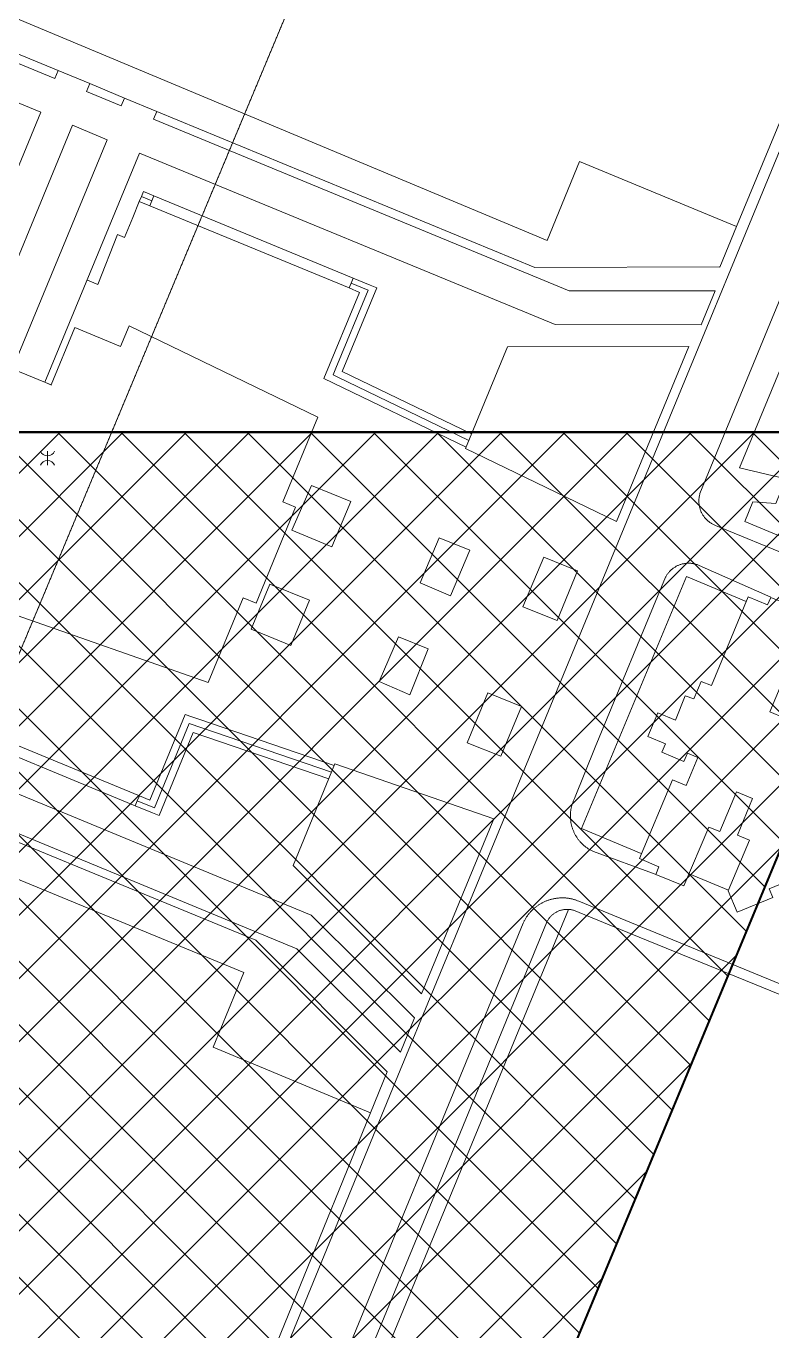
# Model space of a CAD drawing. Header units: millimetres. Extents: x 833924389 to 835767163, y 817400000 to 818811854.
# Drawn here: x 834699548 to 834803968, y 818315048 to 818497749 of the extents above; entities that cross this region are included whole.
import ezdxf

# ---------------------------------------------------------------- set-up
doc = ezdxf.new("R2010")
doc.units = ezdxf.units.MM
doc.header["$LTSCALE"] = 10
doc.header["$MEASUREMENT"] = 0
doc.linetypes.add('HIDDEN', pattern=[0.375, 0.25, -0.125])
doc.layers.add('01_Base_Plan', color=5, linetype='Continuous', lineweight=5)
doc.layers.add('12_AEL_Outline', color=253, linetype='HIDDEN', lineweight=5)
doc.layers.add('_MTR', color=190, linetype='Continuous')

msp = doc.modelspace()

# ---------------------------------------------------------------- hatches: boundary and pattern name
at = {"layer": '_MTR'}
h = msp.add_hatch(dxfattribs=at)
h.set_pattern_fill('ANSI37', color=256, scale=50000, style=0)
h.paths.add_polyline_path([(834719025, 818175044), (834829436, 818440899), (834544330, 818440899), (834540048, 818430487), (834494663, 818320136), (834491212, 818312097), (834489640, 818307374), (834488468, 818300888), (834488287, 818295403), (834489123, 818289470), (834490523, 818284301), (834492960, 818278585), (834497360, 818271990), (834500943, 818268402), (834504242, 818265890), (834506773, 818264239), (834509304, 818262589), (834549548, 818245865), (834521789, 818162669), (834512957, 818145899), (834505350, 818132403), (834498852, 818120358), (834490645, 818106192), (834483043, 818093567), (834465497, 818066156), (834456186, 818052465), (834449436, 818042522), (834429928, 818015783), (834415902, 817997331), (834409718, 817989385), (834403534, 817981439), (834394016, 817969343), (834384498, 817957246), (834384196, 817957466), (834383970, 817957156), (834383669, 817957375), (834373771, 817944988), (834364117, 817932940), (834338370, 817901866), (834312961, 817923872), (834209698, 817804044), (834227752, 817788294), (834200290, 817756392), (834200200, 817740873), (834297136, 817740548), (834302266, 817746345), (834311724, 817738300), (834346243, 817778330), (834364574, 817762532), (834407169, 817811985), (834383971, 817831671), (834391017, 817839763), (834398063, 817847854), (834393622, 817851486), (834400812, 817859771), (834410480, 817870197), (834420148, 817880623), (834432127, 817893299), (834444105, 817905976), (834443206, 817906758), (834448850, 817912920), (834457588, 817922310), (834467323, 817932772), (834475816, 817941811), (834484309, 817950851), (834500968, 817969577), (834519623, 817991616), (834532611, 818008022), (834547321, 818027598), (834557596, 818042498), (834567870, 818057399), (834574643, 818067928), (834585341, 818084953), (834592494, 818096984), (834598987, 818108699), (834606301, 818122737), (834611699, 818133599), (834616705, 818145548), (834618535, 818149916), (834621711, 818157498), (834627058, 818172444), (834631612, 818185177), (834639686, 818207749)])

# ---------------------------------------------------------------- linework, layer by layer
at = {"layer": '01_Base_Plan', "linetype": 'Continuous'}
msp.add_line((834702541, 818438247), (834702541, 818436247), dxfattribs=at)
at = {"layer": '01_Base_Plan', "linetype": 'Continuous', "flags": 128}
for points in [[(834799034, 818469697), (834830866, 818546539), (834802138, 818558535), (834793325, 818562214)], [(834606798, 818511516), (834641066, 818497421), (834650001, 818519021), (834772518, 818467748), (834777041, 818478780), (834799034, 818469697)], [(834704030, 818491517), (834703574, 818490416), (834660185, 818508338), (834658202, 818503602), (834701616, 818485684), (834688340, 818453600), (834687383, 818453995)], [(834659134, 818510073), (834704030, 818491517)], [(834704030, 818491517), (834708457, 818489688)], [(834713331, 818487673), (834712875, 818486573), (834708002, 818488586), (834708457, 818489688)], [(834708457, 818489688), (834713331, 818487673)], [(834713331, 818487673), (834717852, 818485805)], [(834717852, 818485805), (834717398, 818484705), (834775564, 818460679), (834796003, 818460701), (834794078, 818455940), (834773630, 818455963), (834715444, 818479977), (834702183, 818447882), (834703123, 818447494)], [(834717852, 818485805), (834770769, 818463933), (834796604, 818464045), (834796687, 818464009)], [(834692801, 818451757), (834706049, 818483854), (834710919, 818481845), (834697642, 818449758), (834692801, 818451757)], [(834837875, 818413968), (834830762, 818415853), (834829410, 818416211), (834800179, 818428389), (834801318, 818431143), (834804503, 818430881), (834805914, 818434373), (834799452, 818435897), (834811406, 818464875), (834819719, 818461368), (834821550, 818465782), (834845861, 818452432), (834851850, 818449144), (834852672, 818451167), (834846845, 818454817), (834846774, 818454862), (834814584, 818475031), (834815539, 818477299), (834815543, 818477309), (834815592, 818477289), (834823078, 818474199), (834832260, 818470408), (834845146, 818465131), (834856562, 818459053)], [(834717444, 818473979), (834715971, 818474588), (834715685, 818473894), (834715399, 818473201)], [(834717158, 818473286), (834715685, 818473894)], [(834716878, 818472590), (834717444, 818473979)], [(834717444, 818473979), (834745337, 818462462)], [(834708151, 818462182), (834709599, 818461587), (834712362, 818468546), (834713330, 818468129), (834714488, 818470968), (834715399, 818473201)], [(834715399, 818473201), (834716878, 818472590)], [(834716878, 818472590), (834744763, 818461077)], [(834796687, 818464009), (834799034, 818469697)], [(834829398, 818416216), (834800179, 818428389), (834801318, 818431143), (834804503, 818430881), (834805914, 818434373), (834799452, 818435897), (834811406, 818464875), (834819719, 818461368), (834821550, 818465782), (834844614, 818453046)], [(834744763, 818461077), (834746242, 818460466), (834741252, 818448418), (834761150, 818438791)], [(834745049, 818461770), (834745050, 818461770), (834747453, 818460777), (834742920, 818449832), (834742537, 818448907), (834743078, 818448645), (834761541, 818439707)], [(834745337, 818462462), (834747740, 818461470), (834748665, 818461089), (834743822, 818449396), (834761926, 818440634)], [(834745337, 818462462), (834745050, 818461770), (834744763, 818461077)], [(834697365, 818415549), (834725054, 818405824), (834729946, 818417685), (834731739, 818416945), (834737283, 818430387), (834735489, 818431127), (834740381, 818442988), (834713965, 818455765), (834712782, 818452908), (834706375, 818455551), (834703050, 818447495), (834687336, 818453982)], [(834792341, 818452878), (834766951, 818452842), (834761090, 818438582), (834782222, 818428384), (834792341, 818452878)], [(834744992, 818431197), (834739513, 818433442), (834736768, 818427150), (834742350, 818424821), (834744992, 818431197)], [(834678893, 818391516), (834679340, 818392596), (834737453, 818368550), (834751949, 818354084), (834753922, 818358894), (834739460, 818373277), (834681286, 818397307), (834694543, 818429392), (834695465, 818429011)], [(834761670, 818424374), (834757389, 818426092), (834754714, 818419771), (834758978, 818417977), (834761670, 818424374)], [(834769112, 818416420), (834772028, 818423384), (834776748, 818421496), (834773907, 818414515), (834769112, 818416420)], [(834787634, 818378989), (834778968, 818382174), (834778878, 818382217), (834778788, 818382260), (834778699, 818382306), (834778610, 818382353), (834778523, 818382401), (834778437, 818382452), (834778351, 818382504), (834778266, 818382557), (834778183, 818382612), (834778100, 818382668), (834778019, 818382726), (834777938, 818382786), (834777859, 818382846), (834777781, 818382909), (834777704, 818382972), (834777628, 818383037), (834777553, 818383104), (834777480, 818383172), (834777407, 818383241), (834777336, 818383311), (834777267, 818383383), (834777198, 818383456), (834777131, 818383530), (834777066, 818383606), (834777001, 818383682), (834776939, 818383760), (834776877, 818383839), (834776817, 818383919), (834776759, 818384000), (834776702, 818384082), (834776646, 818384166), (834776592, 818384250), (834776540, 818384335), (834776489, 818384421), (834776440, 818384508), (834776392, 818384596), (834776346, 818384685), (834776301, 818384774), (834776259, 818384865), (834776217, 818384956), (834776178, 818385048), (834776140, 818385140), (834776104, 818385233), (834776070, 818385327), (834776037, 818385422), (834776006, 818385517), (834775977, 818385613), (834775949, 818385709), (834775924, 818385805), (834775900, 818385902), (834775878, 818386000), (834775857, 818386098), (834775839, 818386196), (834775822, 818386295), (834775807, 818386394), (834775794, 818386493), (834775782, 818386592), (834775773, 818386692), (834775765, 818386791), (834775759, 818386891), (834775755, 818386991), (834775752, 818387091), (834775752, 818387191), (834775753, 818387291), (834775757, 818387391), (834775762, 818387491), (834775768, 818387591), (834775777, 818387690), (834775787, 818387790), (834775800, 818387889), (834775814, 818387988), (834775830, 818388087), (834775847, 818388185), (834775867, 818388283), (834775888, 818388381), (834775911, 818388478), (834775936, 818388575), (834775962, 818388671), (834775991, 818388767), (834776021, 818388863), (834776053, 818388958), (834776086, 818389052), (834776121, 818389145), (834776158, 818389238), (834776197, 818389330), (834776237, 818389422), (834776311, 818389578), (834779245, 818396761), (834789061, 818420567), (834789109, 818420655), (834789158, 818420742), (834789210, 818420828), (834789264, 818420912), (834789320, 818420995), (834789379, 818421075), (834789440, 818421155), (834789503, 818421232), (834789568, 818421308), (834789635, 818421382), (834789635, 818421382), (834789705, 818421455), (834789776, 818421525), (834789849, 818421593), (834789924, 818421659), (834790000, 818421723), (834790079, 818421785), (834790159, 818421845), (834790241, 818421903), (834790324, 818421958), (834790409, 818422011), (834790495, 818422062), (834790582, 818422110), (834790671, 818422156), (834790761, 818422200), (834790853, 818422241), (834790945, 818422279), (834791038, 818422315), (834791132, 818422349), (834791228, 818422379), (834791324, 818422407), (834791420, 818422433), (834791518, 818422456), (834791616, 818422476), (834791714, 818422493), (834791813, 818422508), (834791912, 818422520), (834792012, 818422529), (834792112, 818422536), (834792211, 818422540), (834792311, 818422541), (834792411, 818422539), (834792511, 818422535), (834792611, 818422528), (834792711, 818422518), (834792810, 818422505), (834792909, 818422490), (834793007, 818422472), (834793105, 818422451), (834793202, 818422428), (834793299, 818422402), (834793394, 818422373), (834793489, 818422342), (834793583, 818422308), (834793676, 818422271), (834793787, 818422224), (834803800, 818417808)], [(834785672, 818381887), (834777319, 818385387), (834791988, 818420681), (834800349, 818417185)], [(834739209, 818417386), (834733686, 818419627), (834731039, 818413303), (834736633, 818411037), (834739209, 818417386)], [(834807855, 818416130), (834803805, 818417758), (834803361, 818416697), (834800633, 818417811), (834795512, 818405412), (834794056, 818406001), (834793025, 818403532), (834791812, 818403951), (834790476, 818400572), (834788002, 818401583), (834786610, 818398297), (834789070, 818397253), (834788546, 818396066), (834791623, 818394770), (834792148, 818395935), (834793620, 818395344), (834791974, 818391418), (834790056, 818392229), (834785425, 818381189), (834788160, 818380039), (834787709, 818378975), (834791658, 818377355), (834795125, 818385596), (834796680, 818384955), (834799009, 818390546), (834801242, 818389606), (834799142, 818384474), (834800847, 818383745), (834797865, 818376652), (834799087, 818373662), (834804093, 818375757), (834803591, 818376943)], [(834755835, 818410571), (834751677, 818412223), (834748969, 818405985), (834753267, 818404109), (834755835, 818410571)], [(834805664, 818400885), (834803674, 818401736), (834805955, 818407188)], [(834764177, 818404404), (834768915, 818402495), (834766022, 818395521), (834761314, 818397403), (834764177, 818404404)], [(834715403, 818389977), (834687487, 818401516)], [(834742689, 818394213), (834723715, 818400705), (834722767, 818401029), (834721819, 818401354), (834716882, 818389366), (834715403, 818389977)], [(834714832, 818388590), (834686898, 818400137)], [(834741916, 818392364), (834722952, 818398852), (834718159, 818387215), (834717235, 818387597), (834714832, 818388590)], [(834742300, 818393288), (834722386, 818400103), (834717521, 818388290), (834715118, 818389284)], [(834750105, 818351341), (834750041, 818351369), (834731697, 818369740), (834678893, 818391516)], [(834715403, 818389977), (834715118, 818389284)], [(834715118, 818389284), (834714832, 818388590)], [(834797898, 818376766), (834792402, 818379068)], [(834803591, 818376943), (834806195, 818378023)], [(834741494, 818297160), (834760022, 818342060), (834772393, 818372180), (834772477, 818372356), (834772524, 818372444), (834772574, 818372530), (834772627, 818372615), (834772682, 818372699), (834772740, 818372780), (834772800, 818372860), (834772863, 818372938), (834772928, 818373013), (834772996, 818373087), (834773066, 818373159), (834773138, 818373228), (834773212, 818373295), (834773289, 818373359), (834773367, 818373421), (834773448, 818373481), (834773530, 818373538), (834773614, 818373592), (834773699, 818373644), (834773786, 818373693), (834773875, 818373739), (834773965, 818373783), (834774056, 818373823), (834774149, 818373861), (834774243, 818373896), (834774338, 818373928), (834774433, 818373956), (834774530, 818373982), (834774627, 818374005), (834774725, 818374024), (834774824, 818374041), (834774923, 818374054), (834775023, 818374065), (834775122, 818374072), (834775222, 818374076), (834775322, 818374076), (834775422, 818374074), (834775512, 818374069)], [(834743467, 818296416), (834775512, 818374069)], [(834842166, 818347011), (834785373, 818370174), (834776209, 818373943), (834776113, 818373970), (834776016, 818373994), (834775918, 818374015), (834775820, 818374033), (834775721, 818374048), (834775622, 818374060), (834775522, 818374069), (834775512, 818374069)], [(834750105, 818351341), (834747768, 818345597)]]:
    msp.add_lwpolyline(points, dxfattribs=at)
at = {"layer": '01_Base_Plan', "flags": 128}
for points in [[(834761771, 818375430), (834831801, 818545200), (834831780, 818545200), (834831711, 818547213), (834831246, 818547787)], [(834801714, 818451306), (834811650, 818475425)], [(834747768, 818345597), (834725754, 818354757), (834730036, 818365214), (834607344, 818415870), (834616180, 818437497), (834591603, 818447645), (834589536, 818448498), (834582110, 818451564)], [(834828111, 818414641), (834796067, 818427836), (834795975, 818427873), (834795883, 818427914), (834795793, 818427956), (834795704, 818428001), (834795616, 818428049), (834795529, 818428099), (834795444, 818428151), (834795360, 818428206), (834795278, 818428263), (834795197, 818428322), (834795118, 818428384), (834795041, 818428447), (834794966, 818428513), (834794892, 818428580), (834794820, 818428650), (834794750, 818428721), (834794682, 818428795), (834794617, 818428870), (834794553, 818428947), (834794491, 818429026), (834794432, 818429106), (834794375, 818429188), (834794320, 818429272), (834794267, 818429357), (834794217, 818429443), (834794169, 818429531), (834794123, 818429620), (834794080, 818429710), (834794040, 818429802), (834794002, 818429894), (834793966, 818429988), (834793933, 818430082), (834793903, 818430177), (834793875, 818430274), (834793850, 818430370), (834793828, 818430468), (834793808, 818430566), (834793791, 818430664), (834793777, 818430763), (834793765, 818430863), (834793756, 818430962), (834793750, 818431062), (834793747, 818431162), (834793746, 818431262), (834793748, 818431362), (834793753, 818431462), (834793760, 818431562), (834793771, 818431661), (834793784, 818431760), (834793799, 818431859), (834793818, 818431957), (834793839, 818432055), (834793862, 818432152), (834793898, 818432281), (834801721, 818451309)], [(834754889, 818362223), (834736931, 818380199), (834742783, 818394436), (834765023, 818386751), (834754889, 818362223)], [(834654642, 818290709), (834712410, 818266906), (834713521, 818266560), (834715052, 818266404), (834716584, 818266554), (834718056, 818267004), (834719410, 818267737), (834720591, 818268723), (834721554, 818269924), (834722261, 818271292), (834722682, 818272772), (834723462, 818277998), (834724562, 818283165), (834725976, 818288256), (834751599, 818350769), (834761771, 818375430)], [(834769214, 818372316), (834769259, 818372405), (834769305, 818372494), (834769353, 818372582), (834769402, 818372669), (834769453, 818372755), (834769505, 818372840), (834769559, 818372925), (834769613, 818373008), (834769670, 818373091), (834769727, 818373173), (834769786, 818373254), (834769847, 818373333), (834769908, 818373412), (834769971, 818373490), (834770036, 818373566), (834770101, 818373642), (834770168, 818373716), (834770236, 818373790), (834770305, 818373862), (834770375, 818373933), (834770447, 818374003), (834770519, 818374072), (834770593, 818374139), (834770668, 818374205), (834770744, 818374270), (834770821, 818374334), (834770899, 818374396), (834770978, 818374458), (834771059, 818374517), (834771140, 818374576), (834771222, 818374633), (834771305, 818374689), (834771389, 818374743), (834771474, 818374796), (834771559, 818374848), (834771646, 818374898), (834771733, 818374946), (834771821, 818374993), (834771910, 818375039), (834772000, 818375083), (834772090, 818375126), (834772181, 818375167), (834772273, 818375207), (834772366, 818375245), (834772459, 818375282), (834772552, 818375317), (834772647, 818375351), (834772741, 818375383), (834772837, 818375413), (834772932, 818375442), (834773029, 818375469), (834773125, 818375495), (834773222, 818375519), (834773320, 818375541), (834773418, 818375562), (834773516, 818375581), (834773614, 818375599), (834773713, 818375615), (834773812, 818375629), (834773911, 818375642), (834774010, 818375652), (834774110, 818375662), (834774210, 818375669), (834774310, 818375675), (834774409, 818375680), (834774509, 818375682), (834774609, 818375683), (834774709, 818375683), (834774809, 818375681), (834774909, 818375677), (834775009, 818375671), (834775109, 818375664), (834775208, 818375655), (834775308, 818375644), (834775407, 818375632), (834775506, 818375618), (834775605, 818375603), (834775703, 818375585), (834775802, 818375567), (834775900, 818375546), (834775997, 818375524), (834776094, 818375501), (834776191, 818375475), (834776287, 818375448), (834776383, 818375420), (834776479, 818375390), (834776573, 818375358), (834776668, 818375325), (834776762, 818375290), (834776928, 818375224), (834845594, 818346998)], [(834738744, 818298199), (834769129, 818372135), (834769171, 818372226), (834769214, 818372316)], [(834747768, 818345597), (834716541, 818268856)]]:
    msp.add_lwpolyline(points, dxfattribs=at)
at = {"layer": '01_Base_Plan', "linetype": 'Continuous', "extrusion": (0, 0, -1)}
msp.add_arc((-834702541, 818438663), 1083, 202.59343, 337.40658, dxfattribs=at)
at = {"layer": '01_Base_Plan', "linetype": 'Continuous'}
msp.add_arc((834702541, 818435831), 1083, 22.59343, 157.40658, dxfattribs=at)
at = {"layer": '12_AEL_Outline', "ltscale": 10}
msp.add_line((834616183, 818212676), (834770469, 818581959), dxfattribs=at)
at = {"layer": '_MTR', "const_width": 300}
msp.add_lwpolyline([(834719025, 818175044), (834829436, 818440899), (834544330, 818440899), (834540048, 818430487), (834494663, 818320136), (834491212, 818312097)], dxfattribs=at)

doc.saveas('drawing.dxf')
